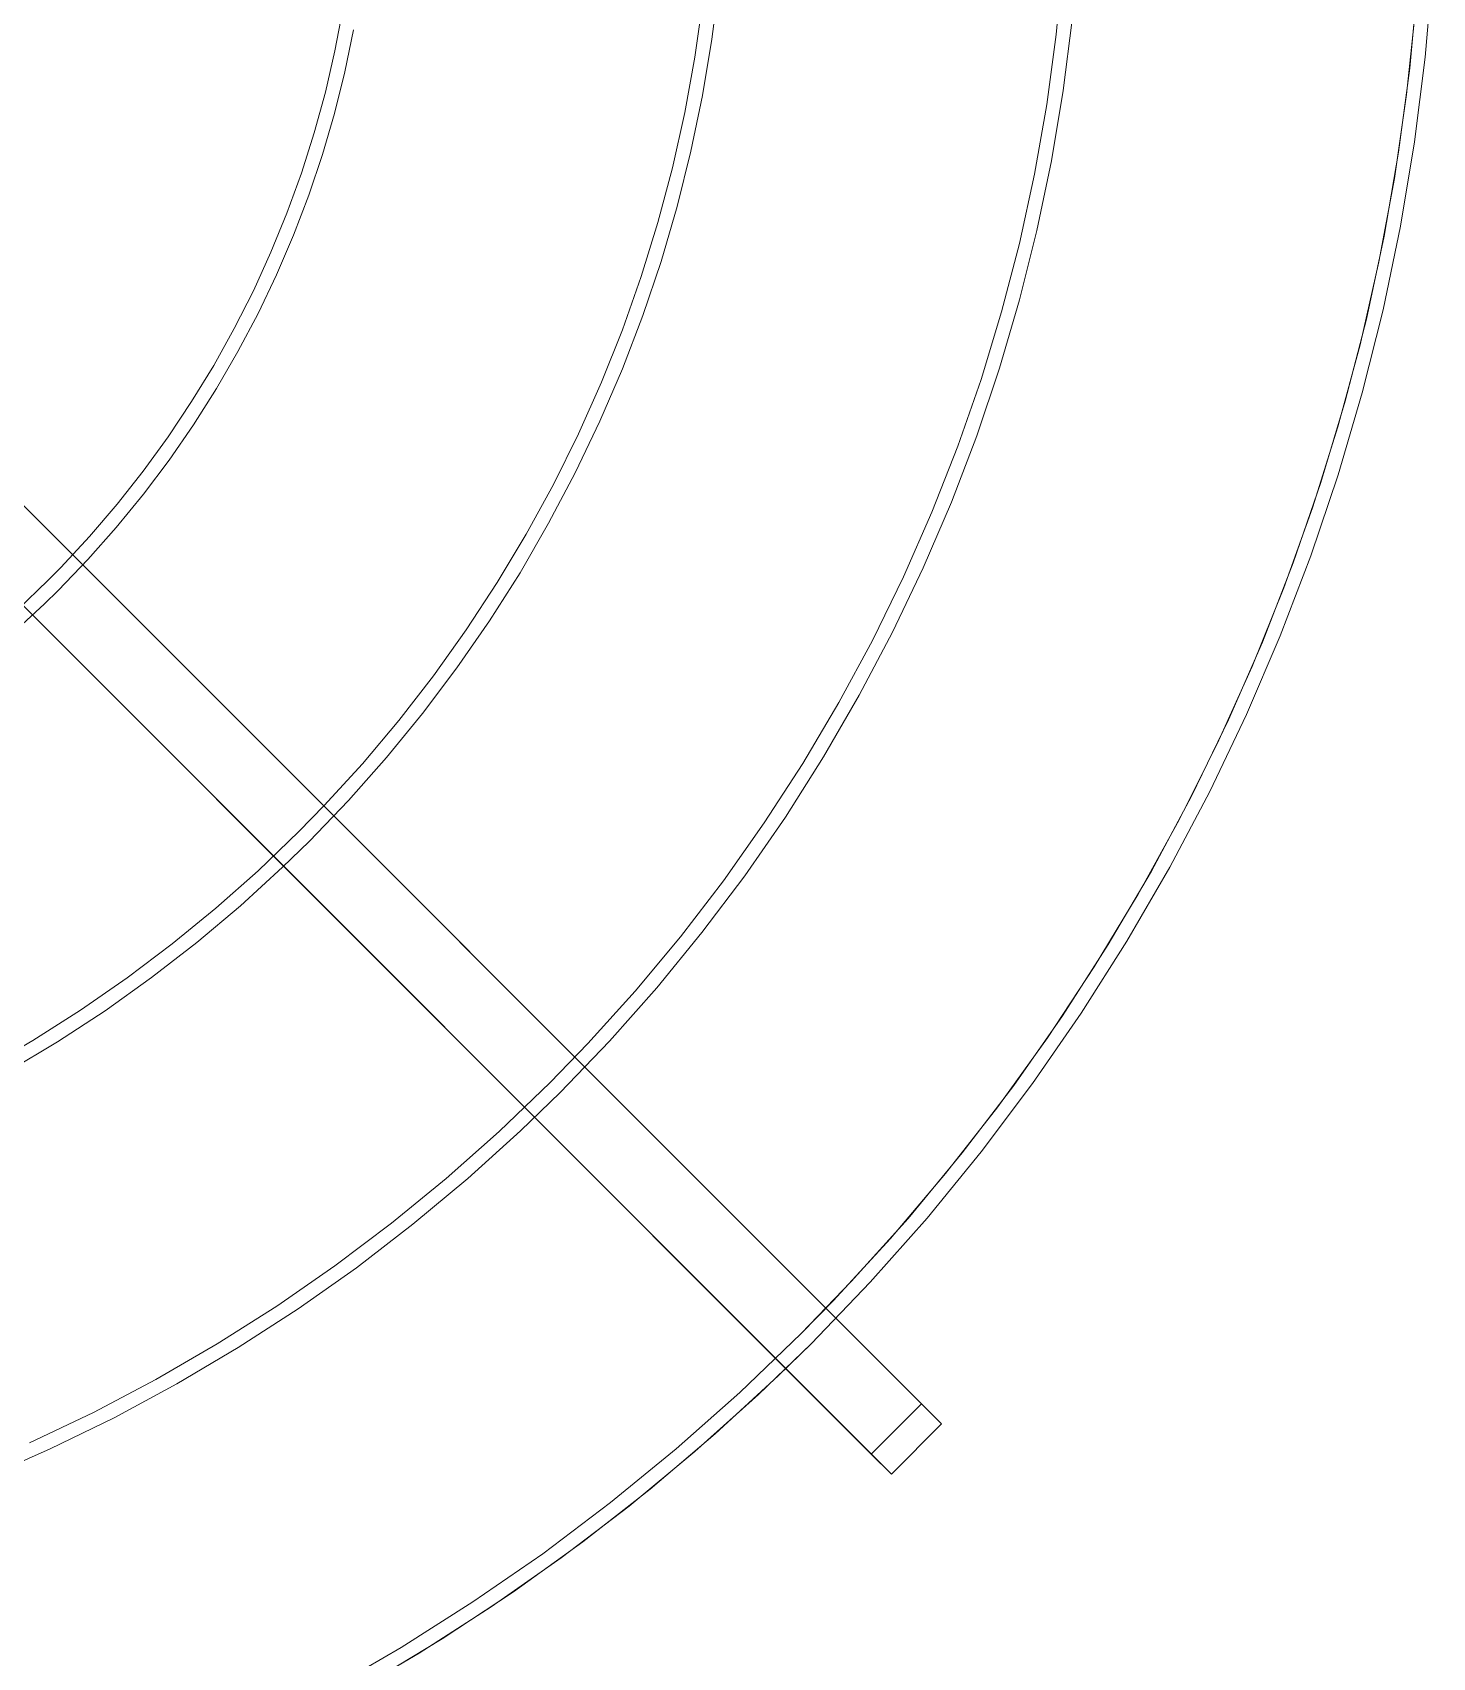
# Model space of a CAD drawing. Header units: millimetres. Extents: x -22227 to 20164, y 15335 to 61747.
# Drawn here: x -7715.2 to -7518, y 60989.9 to 61218.7 of the extents above; entities that cross this region are included whole.
import ezdxf

# ---------------------------------------------------------------- set-up
doc = ezdxf.new("R2010")
doc.units = ezdxf.units.MM
doc.layers.add('M-EQPM', color=7, linetype='Continuous', lineweight=5)

# ---------------------------------------------------------------- blocks, each defined once
blk = doc.blocks.new('DanNong_VRV_1 QUẠT - OD-A-12_1-2147179-MẶT BẰNG BỐ TRÍ THIẾT BỊ')
at = {"layer": 'M-EQPM'}
for p, q in [((280.9, -33.1), (91.39, 156.4)), ((91.39, 156.4), (283.72, -35.93)), ((276.65, -43), (84.32, 149.33)), ((84.32, 149.33), (273.82, -40.17)), ((280.9, -33.1), (273.82, -40.17)), ((280.9, -33.1), (273.82, -40.17)), ((283.72, -35.93), (280.9, -33.1)), ((276.65, -43), (283.72, -35.93)), ((283.72, -35.93), (276.65, -43)), ((273.82, -40.17), (276.65, -43))]:
    blk.add_line(p, q, dxfattribs=at)
at = {"layer": 'M-EQPM', "flags": 128}
for points in [[(265.34, -24.62), (273.68, -15.94), (281.67, -6.93), (289.29, 2.39), (296.53, 12.01), (303.38, 21.91), (309.83, 32.08), (315.87, 42.49), (321.49, 53.14), (326.67, 64), (331.42, 75.07), (335.72, 86.31), (339.57, 97.72), (342.96, 109.27), (345.89, 120.95), (348.34, 132.74), (350.32, 144.61), (351.83, 156.56), (352.86, 168.55)], [(265.34, -24.62), (273.68, -15.94), (281.67, -6.93), (289.29, 2.39), (296.53, 12.01), (303.38, 21.91), (309.83, 32.08), (315.87, 42.49), (321.49, 53.14), (326.67, 64), (331.42, 75.07), (335.72, 86.31), (339.57, 97.72), (342.96, 109.27), (345.89, 120.95), (348.34, 132.74), (350.32, 144.61), (351.83, 156.56), (352.86, 168.55)], [(350.45, 163.19), (349.21, 151.3), (347.5, 139.46), (345.31, 127.71), (342.66, 116.04), (339.54, 104.5), (335.96, 93.09), (331.93, 81.83), (327.45, 70.74), (322.53, 59.84), (317.18, 49.14), (311.41, 38.67), (305.22, 28.43), (298.63, 18.46), (291.65, 8.75), (284.28, -0.67), (276.54, -9.79), (268.44, -18.59), (263.92, -23.2)], [(350.45, 163.19), (349.21, 151.3), (347.5, 139.46), (345.31, 127.71), (342.66, 116.04), (339.54, 104.5), (335.96, 93.09), (331.93, 81.83), (327.45, 70.74), (322.53, 59.84), (317.18, 49.14), (311.41, 38.67), (305.22, 28.43), (298.63, 18.46), (291.65, 8.75), (284.28, -0.67), (276.54, -9.79), (268.44, -18.59), (263.92, -23.2)], [(203.05, -72.42), (213.36, -66.19), (223.4, -59.55), (233.17, -52.52), (242.66, -45.1), (251.83, -37.31), (260.69, -29.16), (265.34, -24.62)], [(203.05, -72.42), (213.36, -66.19), (223.4, -59.55), (233.17, -52.52), (242.66, -45.1), (251.83, -37.31), (260.69, -29.16), (265.34, -24.62)], [(263.92, -23.2), (255.3, -31.49), (246.35, -39.42), (237.09, -46.99), (227.54, -54.19), (217.71, -60.99), (207.61, -67.4), (197.26, -73.4)], [(263.92, -23.2), (255.3, -31.49), (246.35, -39.42), (237.09, -46.99), (227.54, -54.19), (217.71, -60.99), (207.61, -67.4), (197.26, -73.4)], [(350.74, 166.91), (349.65, 155.01), (348.08, 143.15), (346.04, 131.36), (343.54, 119.67), (340.56, 108.09), (337.13, 96.63), (333.24, 85.32), (328.9, 74.18), (324.12, 63.22), (318.9, 52.46), (313.26, 41.91), (307.2, 31.6), (300.73, 21.54), (293.87, 11.75), (286.62, 2.24), (278.99, -6.98), (271, -15.88), (263.92, -23.2)], [(265.34, -24.62), (273.68, -15.94), (281.67, -6.93), (289.29, 2.39), (296.53, 12.01), (303.38, 21.91), (309.83, 32.08), (315.87, 42.49), (321.49, 53.14), (326.67, 64), (331.42, 75.07), (335.72, 86.31), (339.57, 97.72), (342.96, 109.27), (345.89, 120.95), (348.34, 132.74), (350.32, 144.61), (351.83, 156.56), (352.86, 168.55)], [(229.98, 10.74), (236.94, 17.98), (243.6, 25.49), (249.95, 33.26), (255.99, 41.28), (261.71, 49.54), (267.09, 58.01), (272.12, 66.7), (276.8, 75.58), (281.13, 84.64), (285.09, 93.86), (288.68, 103.24), (291.89, 112.75), (294.71, 122.39), (297.15, 132.13), (299.2, 141.95), (300.85, 151.86), (302.11, 161.82)], [(300.81, 169.64), (299.86, 159.73), (298.53, 149.86), (296.8, 140.05), (294.67, 130.32), (292.17, 120.68), (289.27, 111.15), (286, 101.75), (282.36, 92.48), (278.34, 83.36), (273.97, 74.42), (269.24, 65.65), (264.17, 57.08), (258.75, 48.72), (253.01, 40.58), (246.95, 32.68), (240.57, 25.03), (233.89, 17.64), (228.57, 12.15)], [(250.08, 164.45), (248.97, 156.57), (247.54, 148.74), (245.81, 140.97), (243.76, 133.28), (241.41, 125.67), (238.76, 118.17), (235.81, 110.78), (232.57, 103.51), (229.04, 96.38), (225.22, 89.39), (221.13, 82.56), (216.77, 75.9), (212.15, 69.42), (207.27, 63.13), (202.14, 57.05), (196.78, 51.17), (193.21, 47.51)], [(194.63, 46.09), (200.2, 51.89), (205.53, 57.91), (210.62, 64.13), (215.46, 70.55), (220.03, 77.16), (224.34, 83.95), (228.37, 90.91), (232.12, 98.02), (235.59, 105.27), (238.76, 112.66), (241.63, 120.17), (244.2, 127.79), (246.46, 135.5), (248.42, 143.3), (250.06, 151.17), (251.38, 159.1), (252.38, 167.08)], [(159.27, 81.45), (163.46, 85.8), (167.46, 90.32), (171.29, 95), (174.92, 99.82), (178.36, 104.79), (181.59, 109.89), (184.62, 115.11), (187.44, 120.46), (190.04, 125.91), (192.42, 131.46), (194.58, 137.1), (196.51, 142.82), (198.21, 148.62), (199.68, 154.47), (200.91, 160.39)], [(199.4, 163.28), (198.28, 157.43), (196.94, 151.62), (195.36, 145.88), (193.55, 140.2), (191.52, 134.6), (189.26, 129.08), (186.79, 123.66), (184.1, 118.34), (181.2, 113.13), (178.09, 108.05), (174.78, 103.09), (171.28, 98.27), (167.59, 93.59), (163.71, 89.06), (159.66, 84.69), (157.86, 82.86)], [(157.86, 82.86), (153.56, 78.73)], [(152.94, 75.47), (157.37, 79.58), (159.27, 81.45)], [(152.28, 13.74), (159.18, 17.87), (165.91, 22.27), (172.45, 26.94), (178.81, 31.86), (184.96, 37.04), (190.9, 42.46), (194.63, 46.09)], [(193.21, 47.51), (187.47, 41.99), (181.52, 36.71), (175.36, 31.67), (169, 26.89), (162.45, 22.36), (155.73, 18.09), (148.85, 14.1)], [(228.57, 12.15), (221.39, 5.25), (213.94, -1.35), (206.23, -7.66), (198.27, -13.65), (190.08, -19.32), (181.67, -24.65), (173.05, -29.65), (164.25, -34.29), (155.26, -38.59)], [(148.98, -43.5), (158.17, -39.45), (167.19, -35.04), (176.02, -30.28), (184.66, -25.17), (193.09, -19.71), (201.29, -13.92), (209.26, -7.81), (216.97, -1.38), (224.42, 5.34), (229.98, 10.74)], [(199.76, -74.3), (210.14, -68.2), (220.27, -61.69), (230.13, -54.78), (239.7, -47.48), (248.98, -39.81), (257.94, -31.77), (265.34, -24.62)], [(263.92, -23.2), (255.3, -31.49), (246.35, -39.42), (237.09, -46.99), (227.54, -54.19), (217.71, -60.99), (207.61, -67.4), (197.26, -73.4)]]:
    blk.add_lwpolyline(points, dxfattribs=at)
blk = doc.blocks.new('DanNong_VRV_1 QUẠT - OD-A-12_1-V166-MẶT BẰNG BỐ TRÍ THIẾT BỊ')
at = {"layer": 'M-EQPM'}
for p, q in [((280.9, -33.1), (91.39, 156.4)), ((91.39, 156.4), (283.72, -35.93)), ((276.65, -43), (84.32, 149.33)), ((84.32, 149.33), (273.82, -40.17)), ((280.9, -33.1), (273.82, -40.17)), ((280.9, -33.1), (273.82, -40.17)), ((283.72, -35.93), (280.9, -33.1)), ((276.65, -43), (283.72, -35.93)), ((283.72, -35.93), (276.65, -43)), ((273.82, -40.17), (276.65, -43))]:
    blk.add_line(p, q, dxfattribs=at)
at = {"layer": 'M-EQPM', "flags": 128}
for points in [[(265.34, -24.62), (273.68, -15.94), (281.67, -6.93), (289.29, 2.39), (296.53, 12.01), (303.38, 21.91), (309.83, 32.08), (315.87, 42.49), (321.49, 53.14), (326.67, 64), (331.42, 75.07), (335.72, 86.31), (339.57, 97.72), (342.96, 109.27), (345.89, 120.95), (348.34, 132.74), (350.32, 144.61), (351.83, 156.56), (352.86, 168.55)], [(265.34, -24.62), (273.68, -15.94), (281.67, -6.93), (289.29, 2.39), (296.53, 12.01), (303.38, 21.91), (309.83, 32.08), (315.87, 42.49), (321.49, 53.14), (326.67, 64), (331.42, 75.07), (335.72, 86.31), (339.57, 97.72), (342.96, 109.27), (345.89, 120.95), (348.34, 132.74), (350.32, 144.61), (351.83, 156.56), (352.86, 168.55)], [(350.45, 163.19), (349.21, 151.3), (347.5, 139.46), (345.31, 127.71), (342.66, 116.04), (339.54, 104.5), (335.96, 93.09), (331.93, 81.83), (327.45, 70.74), (322.53, 59.84), (317.18, 49.14), (311.41, 38.67), (305.22, 28.43), (298.63, 18.46), (291.65, 8.75), (284.28, -0.67), (276.54, -9.79), (268.44, -18.59), (263.92, -23.2)], [(350.45, 163.19), (349.21, 151.3), (347.5, 139.46), (345.31, 127.71), (342.66, 116.04), (339.54, 104.5), (335.96, 93.09), (331.93, 81.83), (327.45, 70.74), (322.53, 59.84), (317.18, 49.14), (311.41, 38.67), (305.22, 28.43), (298.63, 18.46), (291.65, 8.75), (284.28, -0.67), (276.54, -9.79), (268.44, -18.59), (263.92, -23.2)], [(203.05, -72.42), (213.36, -66.19), (223.4, -59.55), (233.17, -52.52), (242.66, -45.1), (251.83, -37.31), (260.69, -29.16), (265.34, -24.62)], [(203.05, -72.42), (213.36, -66.19), (223.4, -59.55), (233.17, -52.52), (242.66, -45.1), (251.83, -37.31), (260.69, -29.16), (265.34, -24.62)], [(263.92, -23.2), (255.3, -31.49), (246.35, -39.42), (237.09, -46.99), (227.54, -54.19), (217.71, -60.99), (207.61, -67.4), (197.26, -73.4)], [(263.92, -23.2), (255.3, -31.49), (246.35, -39.42), (237.09, -46.99), (227.54, -54.19), (217.71, -60.99), (207.61, -67.4), (197.26, -73.4)], [(350.74, 166.91), (349.65, 155.01), (348.08, 143.15), (346.04, 131.36), (343.54, 119.67), (340.56, 108.09), (337.13, 96.63), (333.24, 85.32), (328.9, 74.18), (324.12, 63.22), (318.9, 52.46), (313.26, 41.91), (307.2, 31.6), (300.73, 21.54), (293.87, 11.75), (286.62, 2.24), (278.99, -6.98), (271, -15.88), (263.92, -23.2)], [(265.34, -24.62), (273.68, -15.94), (281.67, -6.93), (289.29, 2.39), (296.53, 12.01), (303.38, 21.91), (309.83, 32.08), (315.87, 42.49), (321.49, 53.14), (326.67, 64), (331.42, 75.07), (335.72, 86.31), (339.57, 97.72), (342.96, 109.27), (345.89, 120.95), (348.34, 132.74), (350.32, 144.61), (351.83, 156.56), (352.86, 168.55)], [(229.98, 10.74), (236.94, 17.98), (243.6, 25.49), (249.95, 33.26), (255.99, 41.28), (261.71, 49.54), (267.09, 58.01), (272.12, 66.7), (276.8, 75.58), (281.13, 84.64), (285.09, 93.86), (288.68, 103.24), (291.89, 112.75), (294.71, 122.39), (297.15, 132.13), (299.2, 141.95), (300.85, 151.86), (302.11, 161.82)], [(300.81, 169.64), (299.86, 159.73), (298.53, 149.86), (296.8, 140.05), (294.67, 130.32), (292.17, 120.68), (289.27, 111.15), (286, 101.75), (282.36, 92.48), (278.34, 83.36), (273.97, 74.42), (269.24, 65.65), (264.17, 57.08), (258.75, 48.72), (253.01, 40.58), (246.95, 32.68), (240.57, 25.03), (233.89, 17.64), (228.57, 12.15)], [(250.08, 164.45), (248.97, 156.57), (247.54, 148.74), (245.81, 140.97), (243.76, 133.28), (241.41, 125.67), (238.76, 118.17), (235.81, 110.78), (232.57, 103.51), (229.04, 96.38), (225.22, 89.39), (221.13, 82.56), (216.77, 75.9), (212.15, 69.42), (207.27, 63.13), (202.14, 57.05), (196.78, 51.17), (193.21, 47.51)], [(194.63, 46.09), (200.2, 51.89), (205.53, 57.91), (210.62, 64.13), (215.46, 70.55), (220.03, 77.16), (224.34, 83.95), (228.37, 90.91), (232.12, 98.02), (235.59, 105.27), (238.76, 112.66), (241.63, 120.17), (244.2, 127.79), (246.46, 135.5), (248.42, 143.3), (250.06, 151.17), (251.38, 159.1), (252.38, 167.08)], [(159.27, 81.45), (163.46, 85.8), (167.46, 90.32), (171.29, 95), (174.92, 99.82), (178.36, 104.79), (181.59, 109.89), (184.62, 115.11), (187.44, 120.46), (190.04, 125.91), (192.42, 131.46), (194.58, 137.1), (196.51, 142.82), (198.21, 148.62), (199.68, 154.47), (200.91, 160.39)], [(199.4, 163.28), (198.28, 157.43), (196.94, 151.62), (195.36, 145.88), (193.55, 140.2), (191.52, 134.6), (189.26, 129.08), (186.79, 123.66), (184.1, 118.34), (181.2, 113.13), (178.09, 108.05), (174.78, 103.09), (171.28, 98.27), (167.59, 93.59), (163.71, 89.06), (159.66, 84.69), (157.86, 82.86)], [(157.86, 82.86), (153.56, 78.73)], [(152.94, 75.47), (157.37, 79.58), (159.27, 81.45)], [(152.28, 13.74), (159.18, 17.87), (165.91, 22.27), (172.45, 26.94), (178.81, 31.86), (184.96, 37.04), (190.9, 42.46), (194.63, 46.09)], [(193.21, 47.51), (187.47, 41.99), (181.52, 36.71), (175.36, 31.67), (169, 26.89), (162.45, 22.36), (155.73, 18.09), (148.85, 14.1)], [(228.57, 12.15), (221.39, 5.25), (213.94, -1.35), (206.23, -7.66), (198.27, -13.65), (190.08, -19.32), (181.67, -24.65), (173.05, -29.65), (164.25, -34.29), (155.26, -38.59)], [(148.98, -43.5), (158.17, -39.45), (167.19, -35.04), (176.02, -30.28), (184.66, -25.17), (193.09, -19.71), (201.29, -13.92), (209.26, -7.81), (216.97, -1.38), (224.42, 5.34), (229.98, 10.74)], [(199.76, -74.3), (210.14, -68.2), (220.27, -61.69), (230.13, -54.78), (239.7, -47.48), (248.98, -39.81), (257.94, -31.77), (265.34, -24.62)], [(263.92, -23.2), (255.3, -31.49), (246.35, -39.42), (237.09, -46.99), (227.54, -54.19), (217.71, -60.99), (207.61, -67.4), (197.26, -73.4)]]:
    blk.add_lwpolyline(points, dxfattribs=at)
blk = doc.blocks.new('DanNong_VRV_1 QUẠT - OD-A-12_1-V175-MẶT BẰNG BỐ TRÍ THIẾT BỊ')
at = {"layer": 'M-EQPM'}
for p, q in [((280.9, -33.1), (91.39, 156.4)), ((91.39, 156.4), (283.72, -35.93)), ((280.9, -33.1), (91.39, 156.4)), ((91.39, 156.4), (283.72, -35.93)), ((276.65, -43), (84.32, 149.33)), ((84.32, 149.33), (273.82, -40.17)), ((276.65, -43), (84.32, 149.33)), ((84.32, 149.33), (273.82, -40.17)), ((280.9, -33.1), (273.82, -40.17)), ((280.9, -33.1), (273.82, -40.17)), ((280.9, -33.1), (273.82, -40.17)), ((280.9, -33.1), (273.82, -40.17)), ((283.72, -35.93), (280.9, -33.1)), ((283.72, -35.93), (280.9, -33.1)), ((276.65, -43), (283.72, -35.93)), ((283.72, -35.93), (276.65, -43)), ((276.65, -43), (283.72, -35.93)), ((283.72, -35.93), (276.65, -43)), ((273.82, -40.17), (276.65, -43)), ((273.82, -40.17), (276.65, -43))]:
    blk.add_line(p, q, dxfattribs=at)
at = {"layer": 'M-EQPM', "flags": 128}
for points in [[(265.34, -24.62), (273.68, -15.94), (281.67, -6.93), (289.29, 2.39), (296.53, 12.01), (303.38, 21.91), (309.83, 32.08), (315.87, 42.49), (321.49, 53.14), (326.67, 64), (331.42, 75.07), (335.72, 86.31), (339.57, 97.72), (342.96, 109.27), (345.89, 120.95), (348.34, 132.74), (350.32, 144.61), (351.83, 156.56), (352.86, 168.55)], [(265.34, -24.62), (273.68, -15.94), (281.67, -6.93), (289.29, 2.39), (296.53, 12.01), (303.38, 21.91), (309.83, 32.08), (315.87, 42.49), (321.49, 53.14), (326.67, 64), (331.42, 75.07), (335.72, 86.31), (339.57, 97.72), (342.96, 109.27), (345.89, 120.95), (348.34, 132.74), (350.32, 144.61), (351.83, 156.56), (352.86, 168.55)], [(265.34, -24.62), (273.68, -15.94), (281.67, -6.93), (289.29, 2.39), (296.53, 12.01), (303.38, 21.91), (309.83, 32.08), (315.87, 42.49), (321.49, 53.14), (326.67, 64), (331.42, 75.07), (335.72, 86.31), (339.57, 97.72), (342.96, 109.27), (345.89, 120.95), (348.34, 132.74), (350.32, 144.61), (351.83, 156.56), (352.86, 168.55)], [(265.34, -24.62), (273.68, -15.94), (281.67, -6.93), (289.29, 2.39), (296.53, 12.01), (303.38, 21.91), (309.83, 32.08), (315.87, 42.49), (321.49, 53.14), (326.67, 64), (331.42, 75.07), (335.72, 86.31), (339.57, 97.72), (342.96, 109.27), (345.89, 120.95), (348.34, 132.74), (350.32, 144.61), (351.83, 156.56), (352.86, 168.55)], [(350.45, 163.19), (349.21, 151.3), (347.5, 139.46), (345.31, 127.71), (342.66, 116.04), (339.54, 104.5), (335.96, 93.09), (331.93, 81.83), (327.45, 70.74), (322.53, 59.84), (317.18, 49.14), (311.41, 38.67), (305.22, 28.43), (298.63, 18.46), (291.65, 8.75), (284.28, -0.67), (276.54, -9.79), (268.44, -18.59), (263.92, -23.2)], [(350.45, 163.19), (349.21, 151.3), (347.5, 139.46), (345.31, 127.71), (342.66, 116.04), (339.54, 104.5), (335.96, 93.09), (331.93, 81.83), (327.45, 70.74), (322.53, 59.84), (317.18, 49.14), (311.41, 38.67), (305.22, 28.43), (298.63, 18.46), (291.65, 8.75), (284.28, -0.67), (276.54, -9.79), (268.44, -18.59), (263.92, -23.2)], [(350.45, 163.19), (349.21, 151.3), (347.5, 139.46), (345.31, 127.71), (342.66, 116.04), (339.54, 104.5), (335.96, 93.09), (331.93, 81.83), (327.45, 70.74), (322.53, 59.84), (317.18, 49.14), (311.41, 38.67), (305.22, 28.43), (298.63, 18.46), (291.65, 8.75), (284.28, -0.67), (276.54, -9.79), (268.44, -18.59), (263.92, -23.2)], [(350.45, 163.19), (349.21, 151.3), (347.5, 139.46), (345.31, 127.71), (342.66, 116.04), (339.54, 104.5), (335.96, 93.09), (331.93, 81.83), (327.45, 70.74), (322.53, 59.84), (317.18, 49.14), (311.41, 38.67), (305.22, 28.43), (298.63, 18.46), (291.65, 8.75), (284.28, -0.67), (276.54, -9.79), (268.44, -18.59), (263.92, -23.2)], [(203.05, -72.42), (213.36, -66.19), (223.4, -59.55), (233.17, -52.52), (242.66, -45.1), (251.83, -37.31), (260.69, -29.16), (265.34, -24.62)], [(203.05, -72.42), (213.36, -66.19), (223.4, -59.55), (233.17, -52.52), (242.66, -45.1), (251.83, -37.31), (260.69, -29.16), (265.34, -24.62)], [(203.05, -72.42), (213.36, -66.19), (223.4, -59.55), (233.17, -52.52), (242.66, -45.1), (251.83, -37.31), (260.69, -29.16), (265.34, -24.62)], [(203.05, -72.42), (213.36, -66.19), (223.4, -59.55), (233.17, -52.52), (242.66, -45.1), (251.83, -37.31), (260.69, -29.16), (265.34, -24.62)], [(263.92, -23.2), (255.3, -31.49), (246.35, -39.42), (237.09, -46.99), (227.54, -54.19), (217.71, -60.99), (207.61, -67.4), (197.26, -73.4)], [(263.92, -23.2), (255.3, -31.49), (246.35, -39.42), (237.09, -46.99), (227.54, -54.19), (217.71, -60.99), (207.61, -67.4), (197.26, -73.4)], [(263.92, -23.2), (255.3, -31.49), (246.35, -39.42), (237.09, -46.99), (227.54, -54.19), (217.71, -60.99), (207.61, -67.4), (197.26, -73.4)], [(263.92, -23.2), (255.3, -31.49), (246.35, -39.42), (237.09, -46.99), (227.54, -54.19), (217.71, -60.99), (207.61, -67.4), (197.26, -73.4)], [(350.74, 166.91), (349.65, 155.01), (348.08, 143.15), (346.04, 131.36), (343.54, 119.67), (340.56, 108.09), (337.13, 96.63), (333.24, 85.32), (328.9, 74.18), (324.12, 63.22), (318.9, 52.46), (313.26, 41.91), (307.2, 31.6), (300.73, 21.54), (293.87, 11.75), (286.62, 2.24), (278.99, -6.98), (271, -15.88), (263.92, -23.2)], [(350.74, 166.91), (349.65, 155.01), (348.08, 143.15), (346.04, 131.36), (343.54, 119.67), (340.56, 108.09), (337.13, 96.63), (333.24, 85.32), (328.9, 74.18), (324.12, 63.22), (318.9, 52.46), (313.26, 41.91), (307.2, 31.6), (300.73, 21.54), (293.87, 11.75), (286.62, 2.24), (278.99, -6.98), (271, -15.88), (263.92, -23.2)], [(265.34, -24.62), (273.68, -15.94), (281.67, -6.93), (289.29, 2.39), (296.53, 12.01), (303.38, 21.91), (309.83, 32.08), (315.87, 42.49), (321.49, 53.14), (326.67, 64), (331.42, 75.07), (335.72, 86.31), (339.57, 97.72), (342.96, 109.27), (345.89, 120.95), (348.34, 132.74), (350.32, 144.61), (351.83, 156.56), (352.86, 168.55)], [(265.34, -24.62), (273.68, -15.94), (281.67, -6.93), (289.29, 2.39), (296.53, 12.01), (303.38, 21.91), (309.83, 32.08), (315.87, 42.49), (321.49, 53.14), (326.67, 64), (331.42, 75.07), (335.72, 86.31), (339.57, 97.72), (342.96, 109.27), (345.89, 120.95), (348.34, 132.74), (350.32, 144.61), (351.83, 156.56), (352.86, 168.55)], [(229.98, 10.74), (236.94, 17.98), (243.6, 25.49), (249.95, 33.26), (255.99, 41.28), (261.71, 49.54), (267.09, 58.01), (272.12, 66.7), (276.8, 75.58), (281.13, 84.64), (285.09, 93.86), (288.68, 103.24), (291.89, 112.75), (294.71, 122.39), (297.15, 132.13), (299.2, 141.95), (300.85, 151.86), (302.11, 161.82)], [(229.98, 10.74), (236.94, 17.98), (243.6, 25.49), (249.95, 33.26), (255.99, 41.28), (261.71, 49.54), (267.09, 58.01), (272.12, 66.7), (276.8, 75.58), (281.13, 84.64), (285.09, 93.86), (288.68, 103.24), (291.89, 112.75), (294.71, 122.39), (297.15, 132.13), (299.2, 141.95), (300.85, 151.86), (302.11, 161.82)], [(300.81, 169.64), (299.86, 159.73), (298.53, 149.86), (296.8, 140.05), (294.67, 130.32), (292.17, 120.68), (289.27, 111.15), (286, 101.75), (282.36, 92.48), (278.34, 83.36), (273.97, 74.42), (269.24, 65.65), (264.17, 57.08), (258.75, 48.72), (253.01, 40.58), (246.95, 32.68), (240.57, 25.03), (233.89, 17.64), (228.57, 12.15)], [(300.81, 169.64), (299.86, 159.73), (298.53, 149.86), (296.8, 140.05), (294.67, 130.32), (292.17, 120.68), (289.27, 111.15), (286, 101.75), (282.36, 92.48), (278.34, 83.36), (273.97, 74.42), (269.24, 65.65), (264.17, 57.08), (258.75, 48.72), (253.01, 40.58), (246.95, 32.68), (240.57, 25.03), (233.89, 17.64), (228.57, 12.15)], [(250.08, 164.45), (248.97, 156.57), (247.54, 148.74), (245.81, 140.97), (243.76, 133.28), (241.41, 125.67), (238.76, 118.17), (235.81, 110.78), (232.57, 103.51), (229.04, 96.38), (225.22, 89.39), (221.13, 82.56), (216.77, 75.9), (212.15, 69.42), (207.27, 63.13), (202.14, 57.05), (196.78, 51.17), (193.21, 47.51)], [(250.08, 164.45), (248.97, 156.57), (247.54, 148.74), (245.81, 140.97), (243.76, 133.28), (241.41, 125.67), (238.76, 118.17), (235.81, 110.78), (232.57, 103.51), (229.04, 96.38), (225.22, 89.39), (221.13, 82.56), (216.77, 75.9), (212.15, 69.42), (207.27, 63.13), (202.14, 57.05), (196.78, 51.17), (193.21, 47.51)], [(194.63, 46.09), (200.2, 51.89), (205.53, 57.91), (210.62, 64.13), (215.46, 70.55), (220.03, 77.16), (224.34, 83.95), (228.37, 90.91), (232.12, 98.02), (235.59, 105.27), (238.76, 112.66), (241.63, 120.17), (244.2, 127.79), (246.46, 135.5), (248.42, 143.3), (250.06, 151.17), (251.38, 159.1), (252.38, 167.08)], [(194.63, 46.09), (200.2, 51.89), (205.53, 57.91), (210.62, 64.13), (215.46, 70.55), (220.03, 77.16), (224.34, 83.95), (228.37, 90.91), (232.12, 98.02), (235.59, 105.27), (238.76, 112.66), (241.63, 120.17), (244.2, 127.79), (246.46, 135.5), (248.42, 143.3), (250.06, 151.17), (251.38, 159.1), (252.38, 167.08)], [(159.27, 81.45), (163.46, 85.8), (167.46, 90.32), (171.29, 95), (174.92, 99.82), (178.36, 104.79), (181.59, 109.89), (184.62, 115.11), (187.44, 120.46), (190.04, 125.91), (192.42, 131.46), (194.58, 137.1), (196.51, 142.82), (198.21, 148.62), (199.68, 154.47), (200.91, 160.39)], [(159.27, 81.45), (163.46, 85.8), (167.46, 90.32), (171.29, 95), (174.92, 99.82), (178.36, 104.79), (181.59, 109.89), (184.62, 115.11), (187.44, 120.46), (190.04, 125.91), (192.42, 131.46), (194.58, 137.1), (196.51, 142.82), (198.21, 148.62), (199.68, 154.47), (200.91, 160.39)], [(199.4, 163.28), (198.28, 157.43), (196.94, 151.62), (195.36, 145.88), (193.55, 140.2), (191.52, 134.6), (189.26, 129.08), (186.79, 123.66), (184.1, 118.34), (181.2, 113.13), (178.09, 108.05), (174.78, 103.09), (171.28, 98.27), (167.59, 93.59), (163.71, 89.06), (159.66, 84.69), (157.86, 82.86)], [(199.4, 163.28), (198.28, 157.43), (196.94, 151.62), (195.36, 145.88), (193.55, 140.2), (191.52, 134.6), (189.26, 129.08), (186.79, 123.66), (184.1, 118.34), (181.2, 113.13), (178.09, 108.05), (174.78, 103.09), (171.28, 98.27), (167.59, 93.59), (163.71, 89.06), (159.66, 84.69), (157.86, 82.86)], [(157.86, 82.86), (153.56, 78.73)], [(157.86, 82.86), (153.56, 78.73)], [(152.94, 75.47), (157.37, 79.58), (159.27, 81.45)], [(152.94, 75.47), (157.37, 79.58), (159.27, 81.45)], [(152.28, 13.74), (159.18, 17.87), (165.91, 22.27), (172.45, 26.94), (178.81, 31.86), (184.96, 37.04), (190.9, 42.46), (194.63, 46.09)], [(152.28, 13.74), (159.18, 17.87), (165.91, 22.27), (172.45, 26.94), (178.81, 31.86), (184.96, 37.04), (190.9, 42.46), (194.63, 46.09)], [(193.21, 47.51), (187.47, 41.99), (181.52, 36.71), (175.36, 31.67), (169, 26.89), (162.45, 22.36), (155.73, 18.09), (148.85, 14.1)], [(193.21, 47.51), (187.47, 41.99), (181.52, 36.71), (175.36, 31.67), (169, 26.89), (162.45, 22.36), (155.73, 18.09), (148.85, 14.1)], [(228.57, 12.15), (221.39, 5.25), (213.94, -1.35), (206.23, -7.66), (198.27, -13.65), (190.08, -19.32), (181.67, -24.65), (173.05, -29.65), (164.25, -34.29), (155.26, -38.59)], [(228.57, 12.15), (221.39, 5.25), (213.94, -1.35), (206.23, -7.66), (198.27, -13.65), (190.08, -19.32), (181.67, -24.65), (173.05, -29.65), (164.25, -34.29), (155.26, -38.59)], [(148.98, -43.5), (158.17, -39.45), (167.19, -35.04), (176.02, -30.28), (184.66, -25.17), (193.09, -19.71), (201.29, -13.92), (209.26, -7.81), (216.97, -1.38), (224.42, 5.34), (229.98, 10.74)], [(148.98, -43.5), (158.17, -39.45), (167.19, -35.04), (176.02, -30.28), (184.66, -25.17), (193.09, -19.71), (201.29, -13.92), (209.26, -7.81), (216.97, -1.38), (224.42, 5.34), (229.98, 10.74)], [(199.76, -74.3), (210.14, -68.2), (220.27, -61.69), (230.13, -54.78), (239.7, -47.48), (248.98, -39.81), (257.94, -31.77), (265.34, -24.62)], [(199.76, -74.3), (210.14, -68.2), (220.27, -61.69), (230.13, -54.78), (239.7, -47.48), (248.98, -39.81), (257.94, -31.77), (265.34, -24.62)], [(263.92, -23.2), (255.3, -31.49), (246.35, -39.42), (237.09, -46.99), (227.54, -54.19), (217.71, -60.99), (207.61, -67.4), (197.26, -73.4)], [(263.92, -23.2), (255.3, -31.49), (246.35, -39.42), (237.09, -46.99), (227.54, -54.19), (217.71, -60.99), (207.61, -67.4), (197.26, -73.4)]]:
    blk.add_lwpolyline(points, dxfattribs=at)
blk = doc.blocks.new('DanNong_VRV_1 QUẠT - OD-A-12_1-V180-MẶT BẰNG BỐ TRÍ THIẾT BỊ')
at = {"layer": 'M-EQPM'}
for p, q in [((280.9, -33.1), (91.39, 156.4)), ((91.39, 156.4), (283.72, -35.93)), ((280.9, -33.1), (91.39, 156.4)), ((91.39, 156.4), (283.72, -35.93)), ((276.65, -43), (84.32, 149.33)), ((84.32, 149.33), (273.82, -40.17)), ((276.65, -43), (84.32, 149.33)), ((84.32, 149.33), (273.82, -40.17)), ((280.9, -33.1), (273.82, -40.17)), ((280.9, -33.1), (273.82, -40.17)), ((280.9, -33.1), (273.82, -40.17)), ((280.9, -33.1), (273.82, -40.17)), ((283.72, -35.93), (280.9, -33.1)), ((283.72, -35.93), (280.9, -33.1)), ((276.65, -43), (283.72, -35.93)), ((283.72, -35.93), (276.65, -43)), ((276.65, -43), (283.72, -35.93)), ((283.72, -35.93), (276.65, -43)), ((273.82, -40.17), (276.65, -43)), ((273.82, -40.17), (276.65, -43))]:
    blk.add_line(p, q, dxfattribs=at)
at = {"layer": 'M-EQPM', "flags": 128}
for points in [[(265.34, -24.62), (273.68, -15.94), (281.67, -6.93), (289.29, 2.39), (296.53, 12.01), (303.38, 21.91), (309.83, 32.08), (315.87, 42.49), (321.49, 53.14), (326.67, 64), (331.42, 75.07), (335.72, 86.31), (339.57, 97.72), (342.96, 109.27), (345.89, 120.95), (348.34, 132.74), (350.32, 144.61), (351.83, 156.56), (352.86, 168.55)], [(265.34, -24.62), (273.68, -15.94), (281.67, -6.93), (289.29, 2.39), (296.53, 12.01), (303.38, 21.91), (309.83, 32.08), (315.87, 42.49), (321.49, 53.14), (326.67, 64), (331.42, 75.07), (335.72, 86.31), (339.57, 97.72), (342.96, 109.27), (345.89, 120.95), (348.34, 132.74), (350.32, 144.61), (351.83, 156.56), (352.86, 168.55)], [(265.34, -24.62), (273.68, -15.94), (281.67, -6.93), (289.29, 2.39), (296.53, 12.01), (303.38, 21.91), (309.83, 32.08), (315.87, 42.49), (321.49, 53.14), (326.67, 64), (331.42, 75.07), (335.72, 86.31), (339.57, 97.72), (342.96, 109.27), (345.89, 120.95), (348.34, 132.74), (350.32, 144.61), (351.83, 156.56), (352.86, 168.55)], [(265.34, -24.62), (273.68, -15.94), (281.67, -6.93), (289.29, 2.39), (296.53, 12.01), (303.38, 21.91), (309.83, 32.08), (315.87, 42.49), (321.49, 53.14), (326.67, 64), (331.42, 75.07), (335.72, 86.31), (339.57, 97.72), (342.96, 109.27), (345.89, 120.95), (348.34, 132.74), (350.32, 144.61), (351.83, 156.56), (352.86, 168.55)], [(350.45, 163.19), (349.21, 151.3), (347.5, 139.46), (345.31, 127.71), (342.66, 116.04), (339.54, 104.5), (335.96, 93.09), (331.93, 81.83), (327.45, 70.74), (322.53, 59.84), (317.18, 49.14), (311.41, 38.67), (305.22, 28.43), (298.63, 18.46), (291.65, 8.75), (284.28, -0.67), (276.54, -9.79), (268.44, -18.59), (263.92, -23.2)], [(350.45, 163.19), (349.21, 151.3), (347.5, 139.46), (345.31, 127.71), (342.66, 116.04), (339.54, 104.5), (335.96, 93.09), (331.93, 81.83), (327.45, 70.74), (322.53, 59.84), (317.18, 49.14), (311.41, 38.67), (305.22, 28.43), (298.63, 18.46), (291.65, 8.75), (284.28, -0.67), (276.54, -9.79), (268.44, -18.59), (263.92, -23.2)], [(350.45, 163.19), (349.21, 151.3), (347.5, 139.46), (345.31, 127.71), (342.66, 116.04), (339.54, 104.5), (335.96, 93.09), (331.93, 81.83), (327.45, 70.74), (322.53, 59.84), (317.18, 49.14), (311.41, 38.67), (305.22, 28.43), (298.63, 18.46), (291.65, 8.75), (284.28, -0.67), (276.54, -9.79), (268.44, -18.59), (263.92, -23.2)], [(350.45, 163.19), (349.21, 151.3), (347.5, 139.46), (345.31, 127.71), (342.66, 116.04), (339.54, 104.5), (335.96, 93.09), (331.93, 81.83), (327.45, 70.74), (322.53, 59.84), (317.18, 49.14), (311.41, 38.67), (305.22, 28.43), (298.63, 18.46), (291.65, 8.75), (284.28, -0.67), (276.54, -9.79), (268.44, -18.59), (263.92, -23.2)], [(203.05, -72.42), (213.36, -66.19), (223.4, -59.55), (233.17, -52.52), (242.66, -45.1), (251.83, -37.31), (260.69, -29.16), (265.34, -24.62)], [(203.05, -72.42), (213.36, -66.19), (223.4, -59.55), (233.17, -52.52), (242.66, -45.1), (251.83, -37.31), (260.69, -29.16), (265.34, -24.62)], [(203.05, -72.42), (213.36, -66.19), (223.4, -59.55), (233.17, -52.52), (242.66, -45.1), (251.83, -37.31), (260.69, -29.16), (265.34, -24.62)], [(203.05, -72.42), (213.36, -66.19), (223.4, -59.55), (233.17, -52.52), (242.66, -45.1), (251.83, -37.31), (260.69, -29.16), (265.34, -24.62)], [(263.92, -23.2), (255.3, -31.49), (246.35, -39.42), (237.09, -46.99), (227.54, -54.19), (217.71, -60.99), (207.61, -67.4), (197.26, -73.4)], [(263.92, -23.2), (255.3, -31.49), (246.35, -39.42), (237.09, -46.99), (227.54, -54.19), (217.71, -60.99), (207.61, -67.4), (197.26, -73.4)], [(263.92, -23.2), (255.3, -31.49), (246.35, -39.42), (237.09, -46.99), (227.54, -54.19), (217.71, -60.99), (207.61, -67.4), (197.26, -73.4)], [(263.92, -23.2), (255.3, -31.49), (246.35, -39.42), (237.09, -46.99), (227.54, -54.19), (217.71, -60.99), (207.61, -67.4), (197.26, -73.4)], [(350.74, 166.91), (349.65, 155.01), (348.08, 143.15), (346.04, 131.36), (343.54, 119.67), (340.56, 108.09), (337.13, 96.63), (333.24, 85.32), (328.9, 74.18), (324.12, 63.22), (318.9, 52.46), (313.26, 41.91), (307.2, 31.6), (300.73, 21.54), (293.87, 11.75), (286.62, 2.24), (278.99, -6.98), (271, -15.88), (263.92, -23.2)], [(350.74, 166.91), (349.65, 155.01), (348.08, 143.15), (346.04, 131.36), (343.54, 119.67), (340.56, 108.09), (337.13, 96.63), (333.24, 85.32), (328.9, 74.18), (324.12, 63.22), (318.9, 52.46), (313.26, 41.91), (307.2, 31.6), (300.73, 21.54), (293.87, 11.75), (286.62, 2.24), (278.99, -6.98), (271, -15.88), (263.92, -23.2)], [(265.34, -24.62), (273.68, -15.94), (281.67, -6.93), (289.29, 2.39), (296.53, 12.01), (303.38, 21.91), (309.83, 32.08), (315.87, 42.49), (321.49, 53.14), (326.67, 64), (331.42, 75.07), (335.72, 86.31), (339.57, 97.72), (342.96, 109.27), (345.89, 120.95), (348.34, 132.74), (350.32, 144.61), (351.83, 156.56), (352.86, 168.55)], [(265.34, -24.62), (273.68, -15.94), (281.67, -6.93), (289.29, 2.39), (296.53, 12.01), (303.38, 21.91), (309.83, 32.08), (315.87, 42.49), (321.49, 53.14), (326.67, 64), (331.42, 75.07), (335.72, 86.31), (339.57, 97.72), (342.96, 109.27), (345.89, 120.95), (348.34, 132.74), (350.32, 144.61), (351.83, 156.56), (352.86, 168.55)], [(229.98, 10.74), (236.94, 17.98), (243.6, 25.49), (249.95, 33.26), (255.99, 41.28), (261.71, 49.54), (267.09, 58.01), (272.12, 66.7), (276.8, 75.58), (281.13, 84.64), (285.09, 93.86), (288.68, 103.24), (291.89, 112.75), (294.71, 122.39), (297.15, 132.13), (299.2, 141.95), (300.85, 151.86), (302.11, 161.82)], [(229.98, 10.74), (236.94, 17.98), (243.6, 25.49), (249.95, 33.26), (255.99, 41.28), (261.71, 49.54), (267.09, 58.01), (272.12, 66.7), (276.8, 75.58), (281.13, 84.64), (285.09, 93.86), (288.68, 103.24), (291.89, 112.75), (294.71, 122.39), (297.15, 132.13), (299.2, 141.95), (300.85, 151.86), (302.11, 161.82)], [(300.81, 169.64), (299.86, 159.73), (298.53, 149.86), (296.8, 140.05), (294.67, 130.32), (292.17, 120.68), (289.27, 111.15), (286, 101.75), (282.36, 92.48), (278.34, 83.36), (273.97, 74.42), (269.24, 65.65), (264.17, 57.08), (258.75, 48.72), (253.01, 40.58), (246.95, 32.68), (240.57, 25.03), (233.89, 17.64), (228.57, 12.15)], [(300.81, 169.64), (299.86, 159.73), (298.53, 149.86), (296.8, 140.05), (294.67, 130.32), (292.17, 120.68), (289.27, 111.15), (286, 101.75), (282.36, 92.48), (278.34, 83.36), (273.97, 74.42), (269.24, 65.65), (264.17, 57.08), (258.75, 48.72), (253.01, 40.58), (246.95, 32.68), (240.57, 25.03), (233.89, 17.64), (228.57, 12.15)], [(250.08, 164.45), (248.97, 156.57), (247.54, 148.74), (245.81, 140.97), (243.76, 133.28), (241.41, 125.67), (238.76, 118.17), (235.81, 110.78), (232.57, 103.51), (229.04, 96.38), (225.22, 89.39), (221.13, 82.56), (216.77, 75.9), (212.15, 69.42), (207.27, 63.13), (202.14, 57.05), (196.78, 51.17), (193.21, 47.51)], [(250.08, 164.45), (248.97, 156.57), (247.54, 148.74), (245.81, 140.97), (243.76, 133.28), (241.41, 125.67), (238.76, 118.17), (235.81, 110.78), (232.57, 103.51), (229.04, 96.38), (225.22, 89.39), (221.13, 82.56), (216.77, 75.9), (212.15, 69.42), (207.27, 63.13), (202.14, 57.05), (196.78, 51.17), (193.21, 47.51)], [(194.63, 46.09), (200.2, 51.89), (205.53, 57.91), (210.62, 64.13), (215.46, 70.55), (220.03, 77.16), (224.34, 83.95), (228.37, 90.91), (232.12, 98.02), (235.59, 105.27), (238.76, 112.66), (241.63, 120.17), (244.2, 127.79), (246.46, 135.5), (248.42, 143.3), (250.06, 151.17), (251.38, 159.1), (252.38, 167.08)], [(194.63, 46.09), (200.2, 51.89), (205.53, 57.91), (210.62, 64.13), (215.46, 70.55), (220.03, 77.16), (224.34, 83.95), (228.37, 90.91), (232.12, 98.02), (235.59, 105.27), (238.76, 112.66), (241.63, 120.17), (244.2, 127.79), (246.46, 135.5), (248.42, 143.3), (250.06, 151.17), (251.38, 159.1), (252.38, 167.08)], [(159.27, 81.45), (163.46, 85.8), (167.46, 90.32), (171.29, 95), (174.92, 99.82), (178.36, 104.79), (181.59, 109.89), (184.62, 115.11), (187.44, 120.46), (190.04, 125.91), (192.42, 131.46), (194.58, 137.1), (196.51, 142.82), (198.21, 148.62), (199.68, 154.47), (200.91, 160.39)], [(159.27, 81.45), (163.46, 85.8), (167.46, 90.32), (171.29, 95), (174.92, 99.82), (178.36, 104.79), (181.59, 109.89), (184.62, 115.11), (187.44, 120.46), (190.04, 125.91), (192.42, 131.46), (194.58, 137.1), (196.51, 142.82), (198.21, 148.62), (199.68, 154.47), (200.91, 160.39)], [(199.4, 163.28), (198.28, 157.43), (196.94, 151.62), (195.36, 145.88), (193.55, 140.2), (191.52, 134.6), (189.26, 129.08), (186.79, 123.66), (184.1, 118.34), (181.2, 113.13), (178.09, 108.05), (174.78, 103.09), (171.28, 98.27), (167.59, 93.59), (163.71, 89.06), (159.66, 84.69), (157.86, 82.86)], [(199.4, 163.28), (198.28, 157.43), (196.94, 151.62), (195.36, 145.88), (193.55, 140.2), (191.52, 134.6), (189.26, 129.08), (186.79, 123.66), (184.1, 118.34), (181.2, 113.13), (178.09, 108.05), (174.78, 103.09), (171.28, 98.27), (167.59, 93.59), (163.71, 89.06), (159.66, 84.69), (157.86, 82.86)], [(157.86, 82.86), (153.56, 78.73)], [(157.86, 82.86), (153.56, 78.73)], [(152.94, 75.47), (157.37, 79.58), (159.27, 81.45)], [(152.94, 75.47), (157.37, 79.58), (159.27, 81.45)], [(152.28, 13.74), (159.18, 17.87), (165.91, 22.27), (172.45, 26.94), (178.81, 31.86), (184.96, 37.04), (190.9, 42.46), (194.63, 46.09)], [(152.28, 13.74), (159.18, 17.87), (165.91, 22.27), (172.45, 26.94), (178.81, 31.86), (184.96, 37.04), (190.9, 42.46), (194.63, 46.09)], [(193.21, 47.51), (187.47, 41.99), (181.52, 36.71), (175.36, 31.67), (169, 26.89), (162.45, 22.36), (155.73, 18.09), (148.85, 14.1)], [(193.21, 47.51), (187.47, 41.99), (181.52, 36.71), (175.36, 31.67), (169, 26.89), (162.45, 22.36), (155.73, 18.09), (148.85, 14.1)], [(228.57, 12.15), (221.39, 5.25), (213.94, -1.35), (206.23, -7.66), (198.27, -13.65), (190.08, -19.32), (181.67, -24.65), (173.05, -29.65), (164.25, -34.29), (155.26, -38.59)], [(228.57, 12.15), (221.39, 5.25), (213.94, -1.35), (206.23, -7.66), (198.27, -13.65), (190.08, -19.32), (181.67, -24.65), (173.05, -29.65), (164.25, -34.29), (155.26, -38.59)], [(148.98, -43.5), (158.17, -39.45), (167.19, -35.04), (176.02, -30.28), (184.66, -25.17), (193.09, -19.71), (201.29, -13.92), (209.26, -7.81), (216.97, -1.38), (224.42, 5.34), (229.98, 10.74)], [(148.98, -43.5), (158.17, -39.45), (167.19, -35.04), (176.02, -30.28), (184.66, -25.17), (193.09, -19.71), (201.29, -13.92), (209.26, -7.81), (216.97, -1.38), (224.42, 5.34), (229.98, 10.74)], [(199.76, -74.3), (210.14, -68.2), (220.27, -61.69), (230.13, -54.78), (239.7, -47.48), (248.98, -39.81), (257.94, -31.77), (265.34, -24.62)], [(199.76, -74.3), (210.14, -68.2), (220.27, -61.69), (230.13, -54.78), (239.7, -47.48), (248.98, -39.81), (257.94, -31.77), (265.34, -24.62)], [(263.92, -23.2), (255.3, -31.49), (246.35, -39.42), (237.09, -46.99), (227.54, -54.19), (217.71, -60.99), (207.61, -67.4), (197.26, -73.4)], [(263.92, -23.2), (255.3, -31.49), (246.35, -39.42), (237.09, -46.99), (227.54, -54.19), (217.71, -60.99), (207.61, -67.4), (197.26, -73.4)]]:
    blk.add_lwpolyline(points, dxfattribs=at)
blk = doc.blocks.new('AK-SGS-M3-Hrvt_rvt-1-MẶT BẰNG BỐ TRÍ THIẾT BỊ')
at = {"layer": 'M-EQPM', "lineweight": 9}
for name in ['DanNong_VRV_1 QUẠT - OD-A-12_1-2147179-MẶT BẰNG BỐ TRÍ THIẾT BỊ', 'DanNong_VRV_1 QUẠT - OD-A-12_1-V166-MẶT BẰNG BỐ TRÍ THIẾT BỊ', 'DanNong_VRV_1 QUẠT - OD-A-12_1-V175-MẶT BẰNG BỐ TRÍ THIẾT BỊ', 'DanNong_VRV_1 QUẠT - OD-A-12_1-V180-MẶT BẰNG BỐ TRÍ THIẾT BỊ']:
    blk.add_blockref(name, (-7870.9, 61058.71), dxfattribs=at)

msp = doc.modelspace()

# ---------------------------------------------------------------- block references
at = {"lineweight": 5}
msp.add_blockref('AK-SGS-M3-Hrvt_rvt-1-MẶT BẰNG BỐ TRÍ THIẾT BỊ', (0, 0), dxfattribs=at)

doc.saveas('drawing.dxf')
